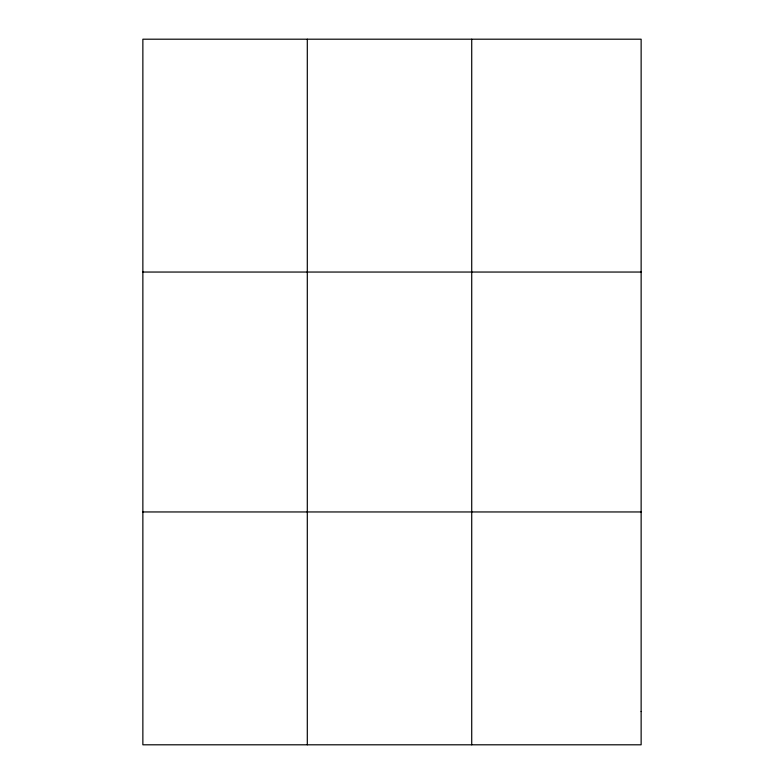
<?xml version="1.0" encoding="UTF-8"?>
<svg xmlns="http://www.w3.org/2000/svg" width="784" height="784" viewBox="0 0 784 784"><rect width="100%" height="100%" fill="white"/><g stroke="black" fill="none" stroke-linecap="round" stroke-linejoin="round"><path stroke-width="1.18" d="M307.299 39.2L307.299 744.8M471.723 39.2L471.723 744.8M142.864 272.048L641.136 272.048M142.864 511.952L641.136 511.952M641.136 711.539L641.136 744.8L142.864 744.8L142.864 39.2L641.136 39.2L641.136 711.539"/></g></svg>
